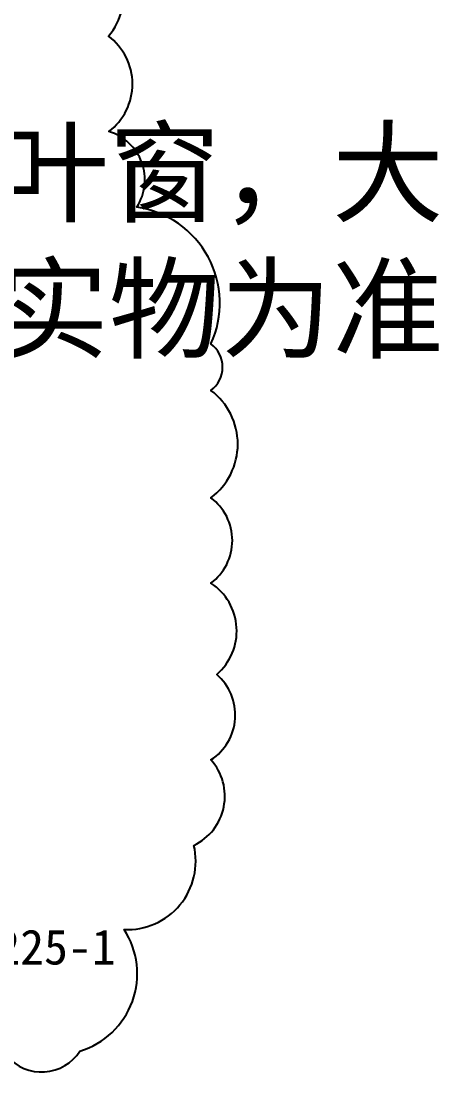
# Model space of a CAD drawing. Header units: millimetres. Extents: x 7760 to 23106, y -3343 to 6769.
# Drawn here: x 13571 to 13928, y 3864 to 4763 of the extents above; entities that cross this region are included whole.
import ezdxf

# ---------------------------------------------------------------- set-up
doc = ezdxf.new("R2010")
doc.units = ezdxf.units.MM
doc.layers.add('图框', color=7, linetype='Continuous', lineweight=15)
doc.layers.add('尺寸线', color=3, linetype='Continuous', lineweight=15)
doc.styles.add('SLDTEXTSTYLE0', font='')
doc.styles.get("Standard").update_dxf_attribs({"font": ''})
doc.styles.get('SLDTEXTSTYLE0').set_extended_font_data('宋体')
doc.styles.get('Standard').set_extended_font_data('SimSun')

msp = doc.modelspace()

# ---------------------------------------------------------------- linework, layer by layer
msp.add_lwpolyline([(13558.6293, 3877.2572, 0.5), (13621.0493, 3881.5677, 0.5), (13658.8468, 3985.608, 0.5), (13718.5585, 4057.5675, 0.5), (13733.1849, 4130.6994, 0.5), (13738.0604, 4203.8314, 0.5), (13733.1849, 4281.8388, 0.5), (13733.1849, 4354.9708, 0.5), (13733.1849, 4446.7302, 0.5), (13733.1849, 4486.6083, 0.5), (13669.8039, 4603.6194, 0.5), (13645.8002, 4668.2014, 0.5), (13645.4266, 4749.8833, 0.5), (13625.9247, 4837.6416, 0.5), (13611.2983, 4905.8981, 0.5), (13596.6719, 4974.1546, 0.5), (13586.921, 5032.6602, 0.5), (13577.1701, 5066.7884, 0.5), (13555.4757, 5136.1412, 0.5)], format="xyb")

# ---------------------------------------------------------------- texts
at = {"layer": '图框', "insert": (13645.8002, 4668.2014), "char_height": 70, "attachment_point": 2, "style": 'SLDTEXTSTYLE0'}
msp.add_mtext('冲百叶窗，大\\P小以实物为准', dxfattribs=at)
at = {"layer": '尺寸线', "insert": (13426.8329, 3985.608), "char_height": 30, "width": 232.013892, "attachment_point": 1}
msp.add_mtext('{\\fSimSun|b0|i0|c134|p2;不锈钢225-1下门轴}', dxfattribs=at)

doc.saveas('drawing.dxf')
